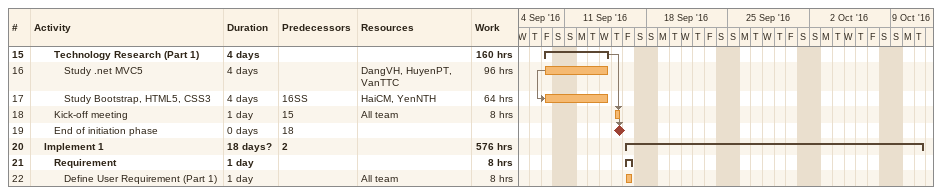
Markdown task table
| ID | Level | Task | Duration | Start | Finish | Predecessors | Resources | Work (h) |
|---|---|---|---|---|---|---|---|---|
| 15 | 3 | **Technology Research (Part 1)** | 4d | 2016-09-09 | 2016-09-14 |  |  | 160 |
| 16 | 4 | Study .net MVC5 | 4d | 2016-09-09 | 2016-09-14 |  | DangVH, HuyenPT, VanTTC | 96 |
| 17 | 4 | Study Bootstrap, HTML5, CSS3 | 4d | 2016-09-09 | 2016-09-14 | 16SS | HaiCM, YenNTH | 64 |
| 18 | 3 | Kick-off meeting | 1d | 2016-09-15 | 2016-09-15 | 15 | All team | 8 |
| 19 | 3 | End of initiation phase | 0d | 2016-09-15 | 2016-09-15 | 18 |  |  |
| 20 | 2 | **Implement 1** | 18d? | 2016-09-16 | 2016-10-11 | 2 |  | 576 |
| 21 | 3 | **Requirement** | 1d | 2016-09-16 | 2016-09-16 |  |  | 8 |
| 22 | 4 | Define User Requirement (Part 1) | 1d | 2016-09-16 | 2016-09-16 |  | All team | 8 |
